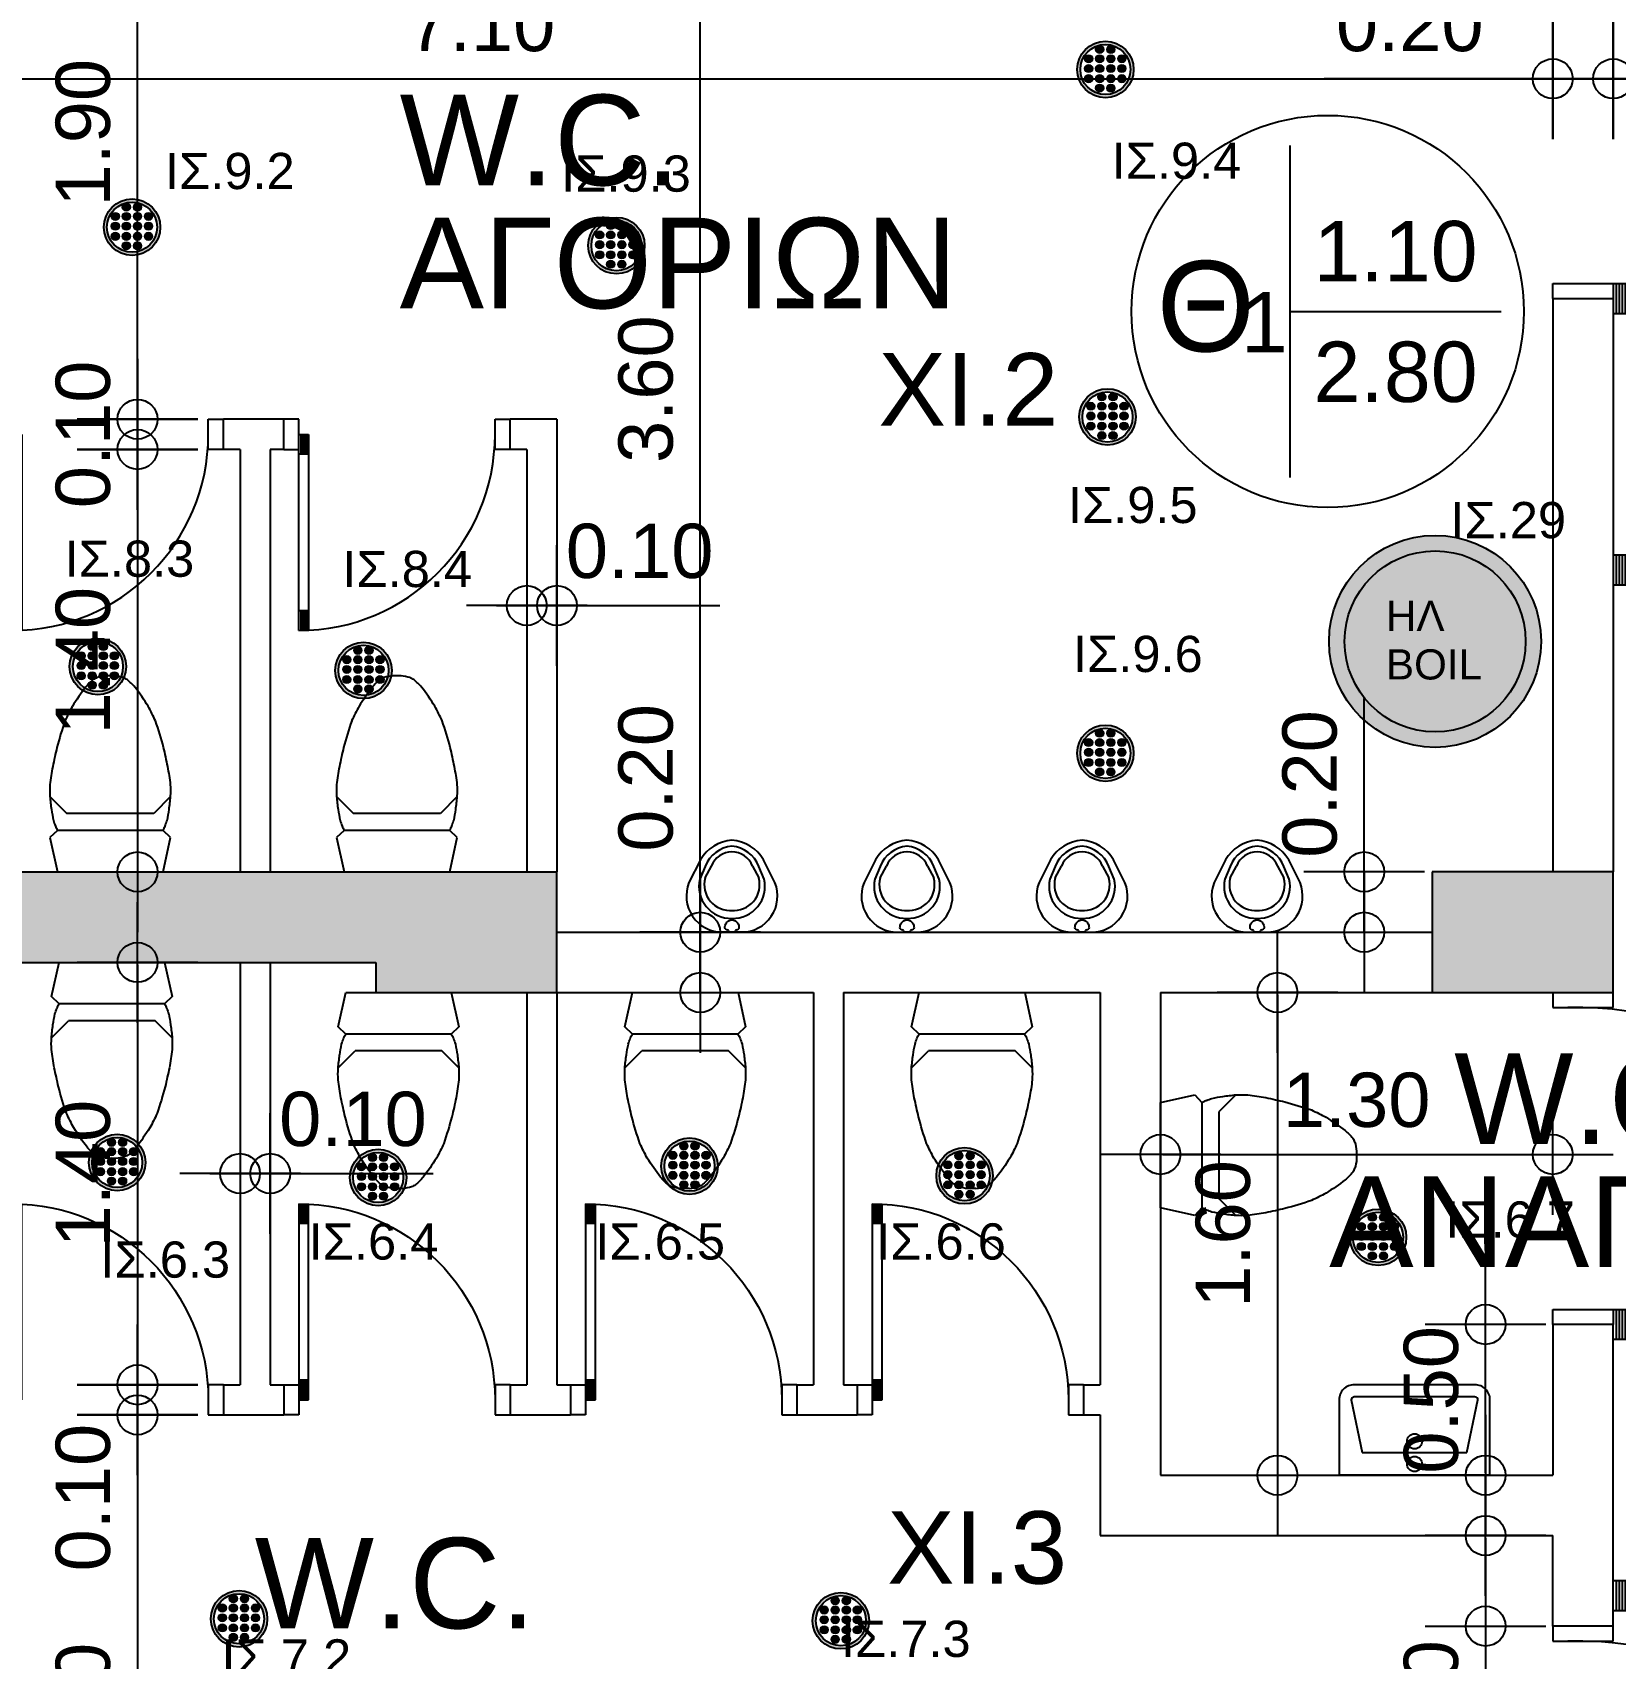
# Model space of a CAD drawing. Header units: metres. Extents: x 0 to 132, y -109 to 310.
# Drawn here: x 24.38 to 29.63, y 30.48 to 35.87 of the extents above; entities that cross this region are included whole.
import ezdxf
from ezdxf.enums import TextEntityAlignment as Align

# ---------------------------------------------------------------- set-up
doc = ezdxf.new("R2010")
doc.units = ezdxf.units.M
doc.header["$LTSCALE"] = 0.036
doc.layers.get('Defpoints').update_dxf_attribs({"color": 252})
for name, color, linetype in [('arxitektonika', 254, 'Continuous'), ('DIMBLK', 252, 'Continuous'), ('electext', 20, 'Continuous'), ('Epipla', 252, 'Continuous'), ('HLEK_FL001_SYMBOLS', 230, 'Continuous'), ('Parathira', 252, 'Continuous')]:
    doc.layers.add(name, color=color, linetype=linetype)
doc.styles.add('COMU-N', font='arial.ttf')
doc.styles.get("Standard").update_dxf_attribs({"font": 'arial.ttf'})
doc.dimstyles.new('CADWDOT', dxfattribs={"dimscale": 0.1, "dimtxt": 1.8, "dimasz": 0.08, "dimexe": 2, "dimexo": 0, "dimgap": 0.09, "dimtad": 0, "dimrnd": 0.001, "dimzin": 0, "dimdsep": 46, "dimtxsty": 'Standard', "dimblk1": 'ARTDIM', "dimblk2": 'ARTDIM', "dimsah": 1, "dimcen": 0.09, "dimdle": 0.05, "dimse1": 1, "dimse2": 1, "dimadec": 0, "dimazin": 0, "dimtfac": 1, "dimtmove": 0, "dimatfit": 3, "dimldrblk": 'ARTDIM', "dimfxl": 2, "dimtvp": 0.9999, "dimtolj": 1, "dimtzin": 0, "dimarcsym": 0})

# ---------------------------------------------------------------- blocks, each defined once
blk = doc.blocks.new('A$C30F022F0')
at = {"layer": 'Parathira'}
for p, q in [((-0.2, -0.2), (-0.2, -0.25)), ((0, -0.25), (0, -0.2)), ((-0.2, -0.25), (0, -0.25)), ((-0.1, -0.25), (-0.15, -0.25)), ((-0.2, -1.25), (0, -1.25)), ((-0.2, -1.3), (-0.2, -1.25)), ((0, -1.25), (0.05, -1.25)), ((0, -1.25), (0, -1.3)), ((0.01, -1.25), (0.01, -1.35)), ((0.02, -1.25), (0.02, -1.35)), ((0.03, -1.25), (0.03, -1.35)), ((0.04, -1.25), (0.04, -1.35)), ((0.05, -1.25), (0.05, -2.2498)), ((0.05, -1.35), (0, -1.35)), ((0.05, -2.15), (0, -2.15)), ((0.01, -2.15), (0.01, -2.2498)), ((0.02, -2.15), (0.02, -2.2498)), ((0.03, -2.15), (0.03, -2.2498)), ((0.04, -2.15), (0.04, -2.2498)), ((0.05, -2.2498), (0, -2.2498))]:
    blk.add_line(p, q, dxfattribs=at)
blk.add_arc((-0.1058, -1.256), 1.006, 278.9092, 89.67, dxfattribs=at)
blk = doc.blocks.new('A$C66F1028E')
at = {"layer": 'Parathira'}
for p, q in [((0.05, 0), (0, 0)), ((0.05, -0.1), (0.05, 0)), ((0.7, 0), (0.75, 0)), ((0.7, -0.1), (0.7, 0)), ((0.05, -0.7), (0.05, -0.05)), ((0.05, -0.05), (0.0825, -0.05)), ((0.0565, -0.05), (0.0565, -0.115)), ((0.063, -0.05), (0.063, -0.115)), ((0.0695, -0.05), (0.0695, -0.115)), ((0.076, -0.05), (0.076, -0.115)), ((0.0825, -0.05), (0.0825, -0.6992)), ((0, -0.1), (0.05, -0.1)), ((0.75, -0.1), (0.7, -0.1)), ((0.0825, -0.115), (0.05, -0.115)), ((0.0825, -0.635), (0.05, -0.635)), ((0.0565, -0.635), (0.0565, -0.7)), ((0.063, -0.635), (0.063, -0.6999)), ((0.0695, -0.635), (0.0695, -0.6997)), ((0.076, -0.635), (0.076, -0.6995))]:
    blk.add_line(p, q, dxfattribs=at)
blk.add_arc((0.05, -0.05), 0.65, 270, 0, dxfattribs=at)
blk = doc.blocks.new('A$C63F54236')
at = {"layer": 'Epipla'}
for p, q in [((0, 0.65), (-0.0135, 0.65)), ((0.0135, 0.65), (0, 0.65)), ((-0.2, 0.2499), (-0.144, 0.1936)), ((0.2, 0.2499), (0.144, 0.1936)), ((0.144, 0.1936), (-0.144, 0.1936)), ((-0.1749, 0.1375), (-0.2001, 0.1135)), ((-0.2001, 0.1135), (-0.175, 0)), ((0.1749, 0.1375), (-0.1749, 0.1375)), ((0.2001, 0.1135), (0.1749, 0.1375)), ((0.175, 0), (0.2001, 0.1135)), ((-0.175, 0), (0.175, 0))]:
    blk.add_line(p, q, dxfattribs=at)
for centre, radius, start, end in [((0.0017, 0.5015), 0.1493, 95.8581, 107.5743), ((-0.0122, 0.4507), 0.201, 73.9357, 82.632), ((0.5838, 0.1051), 0.8367, 142.7081, 147.9774), ((0.0553, 0.4986), 0.178, 128.7755, 140.4002), ((0.0095, 0.5223), 0.1325, 113.5158, 119.7223), ((-0.0082, 0.5249), 0.1296, 60.2089, 66.553), ((-0.1951, 0.3568), 0.3767, 42.6693, 48.155), ((-0.6395, 0.0666), 0.9044, 32.2198, 37.0946), ((0.7563, 0.0754), 1.001, 151.7723, 154.8817), ((-0.4244, 0.2421), 0.6297, 24.2013, 29.1447), ((0.8911, 0.1347), 1.1034, 160.6547, 165.4233), ((-1.2303, 0.0313), 1.4578, 15.1565, 18.7655), ((3.6947, -0.473), 3.9714, 167.1169, 168.0548), ((-2.6921, -0.2523), 2.9449, 11.7817, 13.0466), ((1.3013, 0.0857), 1.5151, 169.9942, 172.2813), ((-0.6437, 0.1882), 0.8498, 6.8232, 10.9013), ((0.2581, 0.2701), 0.4586, 177.608, 182.392), ((-0.2946, 0.2701), 0.495, 357.784, 2.216), ((0.9792, 0.3647), 1.1848, 185.5115, 187.6706), ((-1.2553, 0.3966), 1.4627, 352.5346, 354.2834), ((0.8678, 0.3808), 1.0769, 189.3117, 191.2555), ((0.059, 0.2466), 0.2588, 197.0622, 201.4426), ((-0.8352, 0.5177), 1.0808, 340.2234, 341.2719), ((-0.2569, 0.27), 0.4563, 347.4222, 352.0106), ((-0.027, 0.2178), 0.1683, 203.0373, 208.51), ((-0.1052, 0.2817), 0.315, 332.7649, 335.6878)]:
    blk.add_arc(centre, radius, start, end, dxfattribs=at)
blk = doc.blocks.new('A$C02824922')
at = {"layer": 'Epipla'}
for p, q in [((-0.1048, 0.2403), (-0.1424, 0.1644)), ((-0.0887, 0.2182), (-0.1066, 0.1763)), ((-0.0887, 0.1799), (-0.0683, 0.2194)), ((0.0683, 0.2194), (0.0887, 0.1799)), ((0.1066, 0.1763), (0.0887, 0.2182)), ((0.1424, 0.1644), (0.1048, 0.2403)), ((-0.0312, 0), (-0.0075, 0)), ((-0.0233, 0.0148), (-0.0231, 0.0183)), ((-0.0226, 0.012), (-0.0233, 0.0148)), ((-0.0231, 0.0183), (-0.0224, 0.0218)), ((-0.0203, 0.0096), (-0.0226, 0.012)), ((-0.0224, 0.0218), (-0.0214, 0.0253)), ((-0.0214, 0.0253), (-0.0201, 0.0281)), ((-0.0168, 0.008), (-0.0203, 0.0096)), ((-0.0201, 0.0281), (-0.0185, 0.0307)), ((-0.0185, 0.0307), (-0.0165, 0.0333)), ((-0.0138, 0.007), (-0.0168, 0.008)), ((-0.0165, 0.0333), (-0.0141, 0.0355)), ((-0.0141, 0.0355), (-0.0113, 0.0375)), ((-0.0115, 0.0053), (-0.0138, 0.007)), ((-0.0104, 0.0031), (-0.0115, 0.0053)), ((-0.0113, 0.0375), (-0.0082, 0.0393)), ((-0.0104, 0.002), (-0.0104, 0.0031)), ((-0.01, 0.001), (-0.0104, 0.002)), ((-0.009, 0.0003), (-0.01, 0.001)), ((-0.0075, 0), (-0.009, 0.0003)), ((-0.0082, 0.0393), (-0.0056, 0.0402)), ((0.0075, 0), (-0.0075, 0)), ((-0.0056, 0.0402), (-0.0029, 0.0408)), ((-0.0029, 0.0408), (0, 0.041)), ((0, 0.041), (0.0029, 0.0408)), ((0.0029, 0.0408), (0.0056, 0.0402)), ((0.0056, 0.0402), (0.0082, 0.0393)), ((0.009, 0.0003), (0.0075, 0)), ((0.0075, 0), (0.0312, 0)), ((0.0082, 0.0393), (0.0113, 0.0375)), ((0.01, 0.001), (0.009, 0.0003)), ((0.0104, 0.002), (0.01, 0.001)), ((0.0115, 0.0053), (0.0104, 0.0031)), ((0.0104, 0.0031), (0.0104, 0.002)), ((0.0113, 0.0375), (0.0141, 0.0355)), ((0.0138, 0.007), (0.0115, 0.0053)), ((0.0168, 0.008), (0.0138, 0.007)), ((0.0141, 0.0355), (0.0165, 0.0333)), ((0.0165, 0.0333), (0.0185, 0.0307)), ((0.0203, 0.0096), (0.0168, 0.008)), ((0.0185, 0.0307), (0.0201, 0.0281)), ((0.0201, 0.0281), (0.0214, 0.0253)), ((0.0226, 0.012), (0.0203, 0.0096)), ((0.0214, 0.0253), (0.0224, 0.0218)), ((0.0224, 0.0218), (0.0231, 0.0183)), ((0.0233, 0.0148), (0.0226, 0.012)), ((0.0231, 0.0183), (0.0233, 0.0148))]:
    blk.add_line(p, q, dxfattribs=at)
for centre, radius, start, end in [((0.0082, 0.1738), 0.1311, 93.5932, 149.5396), ((0.0101, 0.1801), 0.1058, 95.4681, 158.9124), ((-0.0082, 0.1738), 0.1311, 30.4604, 86.4068), ((-0.0101, 0.1801), 0.1058, 21.0876, 84.5319), ((0.0028, 0.1897), 0.0771, 92.1086, 157.3855), ((-0.0028, 0.1897), 0.0771, 22.6145, 87.8914), ((-0.0312, 0.1198), 0.1198, 158.1577, 270), ((-0.0029, 0.1523), 0.1064, 166.9551, 271.5617), ((-0.0065, 0.1572), 0.0852, 164.5096, 275.8712), ((0.0065, 0.1572), 0.0852, 264.1288, 15.4904), ((0.0029, 0.1523), 0.1064, 268.4383, 13.0449), ((0.0312, 0.1198), 0.1198, 270, 21.8423)]:
    blk.add_arc(centre, radius, start, end, dxfattribs=at)
blk = doc.blocks.new('ARTDIM')
at = {"layer": 'DIMBLK'}
for p, q in [((0, -24.9975), (0, 24.9975)), ((-24.9975, 0), (24.9975, 0))]:
    blk.add_line(p, q, dxfattribs=at)
blk.add_circle((0, 0), 8.25, dxfattribs=at)
blk = doc.blocks.new('*D248')
at = {"layer": 'arxitektonika', "color": 0, "lineweight": -2}
blk.add_line((22.3262, 35.712), (29.4102, 35.712), dxfattribs=at)
at = {"layer": 'Defpoints', "color": 0, "transparency": 16777216}
for p in [(29.4182, 35.712), (22.3182, 34.883), (29.4182, 34.883)]:
    blk.add_point(p, dxfattribs=at)
at = {"layer": 'arxitektonika', "color": 0, "lineweight": -2, "xscale": 0.008, "yscale": 0.008, "zscale": 0.008, "rotation": 180}
blk.add_blockref('ARTDIM', (22.3182, 35.712), dxfattribs=at)
at = {"layer": 'arxitektonika', "color": 0, "lineweight": -2, "xscale": 0.008, "yscale": 0.008, "zscale": 0.008}
blk.add_blockref('ARTDIM', (29.4182, 35.712), dxfattribs=at)
at = {"layer": 'arxitektonika', "color": 0, "insert": (25.8682, 35.892), "char_height": 0.18, "attachment_point": 5}
blk.add_mtext('\\A1;7.10', dxfattribs=at)
blk = doc.blocks.new('*D249')
at = {"layer": 'arxitektonika', "color": 0, "lineweight": -2}
for p, q in [((29.4182, 35.712), (28.6609, 35.712)), ((29.6102, 35.712), (29.4262, 35.712))]:
    blk.add_line(p, q, dxfattribs=at)
at = {"layer": 'Defpoints', "color": 0, "transparency": 16777216}
for p in [(29.6182, 35.712), (29.4182, 33.083), (29.6182, 33.083)]:
    blk.add_point(p, dxfattribs=at)
at = {"layer": 'arxitektonika', "color": 0, "lineweight": -2, "xscale": 0.008, "yscale": 0.008, "zscale": 0.008, "rotation": 180}
blk.add_blockref('ARTDIM', (29.4182, 35.712), dxfattribs=at)
at = {"layer": 'arxitektonika', "color": 0, "lineweight": -2, "xscale": 0.008, "yscale": 0.008, "zscale": 0.008}
blk.add_blockref('ARTDIM', (29.6182, 35.712), dxfattribs=at)
at = {"layer": 'arxitektonika', "color": 0, "insert": (28.9442, 35.892), "char_height": 0.18, "attachment_point": 5}
blk.add_mtext('\\A1;0.20', dxfattribs=at)
blk = doc.blocks.new('*D250')
at = {"layer": 'arxitektonika', "color": 0, "lineweight": -2}
blk.add_line((24.7283, 34.591), (24.7283, 36.475), dxfattribs=at)
at = {"layer": 'Defpoints', "color": 0, "transparency": 16777216}
for p in [(24.7283, 36.483), (27.5203, 36.483), (24.7283, 34.583)]:
    blk.add_point(p, dxfattribs=at)
at = {"layer": 'arxitektonika', "color": 0, "lineweight": -2, "xscale": 0.008, "yscale": 0.008, "zscale": 0.008}
for p, rotation in [((24.7283, 36.483), 90), ((24.7283, 34.583), 270)]:
    blk.add_blockref('ARTDIM', p, dxfattribs=dict(at, rotation=rotation))
at = {"layer": 'arxitektonika', "color": 0, "insert": (24.5483, 35.533), "char_height": 0.18, "attachment_point": 5, "rotation": 90}
blk.add_mtext('\\A1;1.90', dxfattribs=at)
blk = doc.blocks.new('*D251')
at = {"layer": 'arxitektonika', "color": 0, "lineweight": -2}
blk.add_line((24.7283, 34.491), (24.7283, 34.575), dxfattribs=at)
at = {"layer": 'Defpoints', "color": 0, "transparency": 16777216}
for p in [(24.7283, 34.583), (25.8443, 34.583), (25.8443, 34.483)]:
    blk.add_point(p, dxfattribs=at)
at = {"layer": 'arxitektonika', "color": 0, "lineweight": -2, "xscale": 0.008, "yscale": 0.008, "zscale": 0.008}
for p, rotation in [((24.7283, 34.583), 90), ((24.7283, 34.483), 270)]:
    blk.add_blockref('ARTDIM', p, dxfattribs=dict(at, rotation=rotation))
at = {"layer": 'arxitektonika', "color": 0, "insert": (24.5483, 34.533), "char_height": 0.18, "attachment_point": 5, "rotation": 90}
blk.add_mtext('\\A1;0.10', dxfattribs=at)
blk = doc.blocks.new('*D252')
at = {"layer": 'arxitektonika', "color": 0, "lineweight": -2}
blk.add_line((24.7283, 34.475), (24.7283, 33.091), dxfattribs=at)
at = {"layer": 'Defpoints', "color": 0, "transparency": 16777216}
for p in [(25.5203, 34.483), (24.7283, 33.083), (25.5203, 33.083)]:
    blk.add_point(p, dxfattribs=at)
at = {"layer": 'arxitektonika', "color": 0, "lineweight": -2, "xscale": 0.008, "yscale": 0.008, "zscale": 0.008}
for p, rotation in [((24.7283, 34.483), 90), ((24.7283, 33.083), 270)]:
    blk.add_blockref('ARTDIM', p, dxfattribs=dict(at, rotation=rotation))
at = {"layer": 'arxitektonika', "color": 0, "insert": (24.5483, 33.783), "char_height": 0.18, "attachment_point": 5, "rotation": 90}
blk.add_mtext('\\A1;1.40', dxfattribs=at)
blk = doc.blocks.new('*D254')
at = {"layer": 'arxitektonika', "color": 0, "lineweight": -2}
blk.add_line((26.5931, 32.891), (26.5931, 36.475), dxfattribs=at)
at = {"layer": 'Defpoints', "color": 0, "transparency": 16777216}
for p in [(26.5931, 36.483), (26.9559, 36.483), (26.9559, 32.883)]:
    blk.add_point(p, dxfattribs=at)
at = {"layer": 'arxitektonika', "color": 0, "lineweight": -2, "xscale": 0.008, "yscale": 0.008, "zscale": 0.008}
for p, rotation in [((26.5931, 36.483), 90), ((26.5931, 32.883), 270)]:
    blk.add_blockref('ARTDIM', p, dxfattribs=dict(at, rotation=rotation))
at = {"layer": 'arxitektonika', "color": 0, "insert": (26.4132, 34.683), "char_height": 0.18, "attachment_point": 5, "rotation": 90}
blk.add_mtext('\\A1;3.60', dxfattribs=at)
blk = doc.blocks.new('*D255')
at = {"layer": 'arxitektonika', "color": 0, "lineweight": -2}
for p, q in [((26.5931, 32.883), (26.5931, 33.6779)), ((26.5931, 32.691), (26.5931, 32.875))]:
    blk.add_line(p, q, dxfattribs=at)
at = {"layer": 'Defpoints', "color": 0, "transparency": 16777216}
for p in [(27.5843, 32.883), (26.5931, 32.683), (27.5843, 32.683)]:
    blk.add_point(p, dxfattribs=at)
at = {"layer": 'arxitektonika', "color": 0, "lineweight": -2, "xscale": 0.008, "yscale": 0.008, "zscale": 0.008}
for p, rotation in [((26.5931, 32.883), 90), ((26.5931, 32.683), 270)]:
    blk.add_blockref('ARTDIM', p, dxfattribs=dict(at, rotation=rotation))
at = {"layer": 'arxitektonika', "color": 0, "insert": (26.4132, 33.3946), "char_height": 0.18, "attachment_point": 5, "rotation": 90}
blk.add_mtext('\\A1;0.20', dxfattribs=at)
blk = doc.blocks.new('*D256')
at = {"layer": 'arxitektonika', "color": 0, "lineweight": -2}
for p, q in [((28.7933, 33.083), (28.7933, 33.6576)), ((28.7933, 32.891), (28.7933, 33.075))]:
    blk.add_line(p, q, dxfattribs=at)
at = {"layer": 'Defpoints', "color": 0, "transparency": 16777216}
for p in [(26.1182, 33.083), (28.7933, 33.083), (26.1182, 32.883)]:
    blk.add_point(p, dxfattribs=at)
at = {"layer": 'arxitektonika', "color": 0, "lineweight": -2, "xscale": 0.008, "yscale": 0.008, "zscale": 0.008}
for p, rotation in [((28.7933, 33.083), 90), ((28.7933, 32.883), 270)]:
    blk.add_blockref('ARTDIM', p, dxfattribs=dict(at, rotation=rotation))
at = {"layer": 'arxitektonika', "color": 0, "insert": (28.6133, 33.3743), "char_height": 0.18, "attachment_point": 5, "rotation": 90}
blk.add_mtext('\\A1;0.20', dxfattribs=at)
blk = doc.blocks.new('*D258')
at = {"layer": 'arxitektonika', "color": 0, "lineweight": -2}
for p, q in [((26.0262, 33.9657), (26.1102, 33.9657)), ((26.1182, 33.9657), (26.6585, 33.9657))]:
    blk.add_line(p, q, dxfattribs=at)
at = {"layer": 'Defpoints', "color": 0, "transparency": 16777216}
for p in [(26.0182, 34.483), (26.1182, 34.483), (26.1182, 33.9657)]:
    blk.add_point(p, dxfattribs=at)
at = {"layer": 'arxitektonika', "color": 0, "lineweight": -2, "xscale": 0.008, "yscale": 0.008, "zscale": 0.008, "rotation": 180}
blk.add_blockref('ARTDIM', (26.0182, 33.9657), dxfattribs=at)
at = {"layer": 'arxitektonika', "color": 0, "lineweight": -2, "xscale": 0.008, "yscale": 0.008, "zscale": 0.008}
blk.add_blockref('ARTDIM', (26.1182, 33.9657), dxfattribs=at)
at = {"layer": 'arxitektonika', "color": 0, "insert": (26.3923, 34.1457), "char_height": 0.18, "attachment_point": 5}
blk.add_mtext('\\A1;0.10', dxfattribs=at)
blk = doc.blocks.new('*D262')
at = {"layer": 'arxitektonika', "color": 0, "lineweight": -2}
blk.add_line((29.6262, 35.712), (32.9102, 35.712), dxfattribs=at)
at = {"layer": 'Defpoints', "color": 0, "transparency": 16777216}
for p in [(32.9182, 35.712), (29.6182, 33.083), (32.9182, 33.083)]:
    blk.add_point(p, dxfattribs=at)
at = {"layer": 'arxitektonika', "color": 0, "lineweight": -2, "xscale": 0.008, "yscale": 0.008, "zscale": 0.008, "rotation": 180}
blk.add_blockref('ARTDIM', (29.6182, 35.712), dxfattribs=at)
at = {"layer": 'arxitektonika', "color": 0, "lineweight": -2, "xscale": 0.008, "yscale": 0.008, "zscale": 0.008}
blk.add_blockref('ARTDIM', (32.9182, 35.712), dxfattribs=at)
at = {"layer": 'arxitektonika', "color": 0, "insert": (31.2682, 35.892), "char_height": 0.18, "attachment_point": 5}
blk.add_mtext('\\A1;3.30', dxfattribs=at)
blk = doc.blocks.new('A$C54A47229')
at = {"layer": 'Epipla'}
blk.add_line((-0.25, 0), (0.25, 0), dxfattribs=at)
for points in [[(-0.25, 0), (-0.25, -0.25, 0.414214), (-0.2, -0.3), (0.2, -0.3, 0.414214), (0.25, -0.25), (0.25, 0)], [(-0.1738, -0.0755), (-0.21, -0.25, 0.414214), (-0.2, -0.26), (0.2, -0.26, 0.414214), (0.21, -0.25), (0.1738, -0.0755)]]:
    blk.add_lwpolyline(points, format="xyb", dxfattribs=at)
blk.add_lwpolyline([(0.1738, -0.0755), (-0.1738, -0.0755)], dxfattribs=at)
for centre in [(0, -0.0375), (0, -0.1124)]:
    blk.add_circle(centre, 0.025, dxfattribs=at)
blk = doc.blocks.new('*D265')
at = {"layer": 'arxitektonika', "color": 0, "lineweight": -2}
blk.add_line((24.7283, 32.775), (24.7283, 31.391), dxfattribs=at)
at = {"layer": 'Defpoints', "color": 0, "transparency": 16777216}
for p in [(25.1682, 32.783), (24.7283, 31.383), (25.1682, 31.383)]:
    blk.add_point(p, dxfattribs=at)
at = {"layer": 'arxitektonika', "color": 0, "lineweight": -2, "xscale": 0.008, "yscale": 0.008, "zscale": 0.008}
for p, rotation in [((24.7283, 32.783), 90), ((24.7283, 31.383), 270)]:
    blk.add_blockref('ARTDIM', p, dxfattribs=dict(at, rotation=rotation))
at = {"layer": 'arxitektonika', "color": 0, "insert": (24.5483, 32.083), "char_height": 0.18, "attachment_point": 5, "rotation": 90}
blk.add_mtext('\\A1;1.40', dxfattribs=at)
blk = doc.blocks.new('*D266')
at = {"layer": 'arxitektonika', "color": 0, "lineweight": -2}
for p, q in [((24.7283, 31.375), (24.7283, 31.291)), ((24.7283, 31.283), (24.7283, 30.7427))]:
    blk.add_line(p, q, dxfattribs=at)
at = {"layer": 'Defpoints', "color": 0, "transparency": 16777216}
for p in [(26.0182, 31.383), (24.7283, 31.283), (26.0182, 31.283)]:
    blk.add_point(p, dxfattribs=at)
at = {"layer": 'arxitektonika', "color": 0, "lineweight": -2, "xscale": 0.008, "yscale": 0.008, "zscale": 0.008}
for p, rotation in [((24.7283, 31.383), 90), ((24.7283, 31.283), 270)]:
    blk.add_blockref('ARTDIM', p, dxfattribs=dict(at, rotation=rotation))
at = {"layer": 'arxitektonika', "color": 0, "insert": (24.5483, 31.0089), "char_height": 0.18, "attachment_point": 5, "rotation": 90}
blk.add_mtext('\\A1;0.10', dxfattribs=at)
blk = doc.blocks.new('*D267')
at = {"layer": 'arxitektonika', "color": 0, "lineweight": -2}
blk.add_line((24.7283, 31.275), (24.7283, 29.291), dxfattribs=at)
at = {"layer": 'Defpoints', "color": 0, "transparency": 16777216}
for p in [(25.013, 31.283), (24.7283, 29.283), (25.013, 29.283)]:
    blk.add_point(p, dxfattribs=at)
at = {"layer": 'arxitektonika', "color": 0, "lineweight": -2, "xscale": 0.008, "yscale": 0.008, "zscale": 0.008}
for p, rotation in [((24.7283, 31.283), 90), ((24.7283, 29.283), 270)]:
    blk.add_blockref('ARTDIM', p, dxfattribs=dict(at, rotation=rotation))
at = {"layer": 'arxitektonika', "color": 0, "insert": (24.5483, 30.283), "char_height": 0.18, "attachment_point": 5, "rotation": 90}
blk.add_mtext('\\A1;2.00', dxfattribs=at)
blk = doc.blocks.new('*D269')
at = {"layer": 'arxitektonika', "color": 0, "lineweight": -2}
blk.add_line((28.5059, 32.675), (28.5059, 31.091), dxfattribs=at)
at = {"layer": 'Defpoints', "color": 0, "transparency": 16777216}
for p in [(28.8961, 32.683), (28.5059, 31.083), (28.8961, 31.083)]:
    blk.add_point(p, dxfattribs=at)
at = {"layer": 'arxitektonika', "color": 0, "lineweight": -2, "xscale": 0.008, "yscale": 0.008, "zscale": 0.008}
for p, rotation in [((28.5059, 32.683), 90), ((28.5059, 31.083), 270)]:
    blk.add_blockref('ARTDIM', p, dxfattribs=dict(at, rotation=rotation))
at = {"layer": 'arxitektonika', "color": 0, "insert": (28.3259, 31.883), "char_height": 0.18, "attachment_point": 5, "rotation": 90}
blk.add_mtext('\\A1;1.60', dxfattribs=at)
blk = doc.blocks.new('*D270')
at = {"layer": 'arxitektonika', "color": 0, "lineweight": -2}
blk.add_line((28.1262, 32.1463), (29.4102, 32.1463), dxfattribs=at)
at = {"layer": 'Defpoints', "color": 0, "transparency": 16777216}
for p in [(29.4182, 32.1463), (28.1182, 31.083), (29.4182, 31.083)]:
    blk.add_point(p, dxfattribs=at)
at = {"layer": 'arxitektonika', "color": 0, "lineweight": -2, "xscale": 0.008, "yscale": 0.008, "zscale": 0.008, "rotation": 180}
blk.add_blockref('ARTDIM', (28.1182, 32.1463), dxfattribs=at)
at = {"layer": 'arxitektonika', "color": 0, "lineweight": -2, "xscale": 0.008, "yscale": 0.008, "zscale": 0.008}
blk.add_blockref('ARTDIM', (29.4182, 32.1463), dxfattribs=at)
at = {"layer": 'arxitektonika', "color": 0, "insert": (28.7682, 32.3263), "char_height": 0.18, "attachment_point": 5}
blk.add_mtext('\\A1;1.30', dxfattribs=at)
blk = doc.blocks.new('*D271')
at = {"layer": 'arxitektonika', "color": 0, "lineweight": -2}
blk.add_line((29.1955, 31.091), (29.1955, 31.575), dxfattribs=at)
at = {"layer": 'Defpoints', "color": 0, "transparency": 16777216}
for p in [(29.1955, 31.583), (29.9507, 31.583), (29.9507, 31.083)]:
    blk.add_point(p, dxfattribs=at)
at = {"layer": 'arxitektonika', "color": 0, "lineweight": -2, "xscale": 0.008, "yscale": 0.008, "zscale": 0.008}
for p, rotation in [((29.1955, 31.583), 90), ((29.1955, 31.083), 270)]:
    blk.add_blockref('ARTDIM', p, dxfattribs=dict(at, rotation=rotation))
at = {"layer": 'arxitektonika', "color": 0, "insert": (29.0155, 31.333), "char_height": 0.18, "attachment_point": 5, "rotation": 90}
blk.add_mtext('\\A1;0.50', dxfattribs=at)
blk = doc.blocks.new('*D272')
at = {"layer": 'arxitektonika', "color": 0, "lineweight": -2}
for p, q in [((29.1955, 30.875), (29.1955, 30.591)), ((29.1955, 30.583), (29.1955, 30.0084))]:
    blk.add_line(p, q, dxfattribs=at)
at = {"layer": 'Defpoints', "color": 0, "transparency": 16777216}
for p in [(29.4182, 30.883), (29.1955, 30.583), (29.4182, 30.583)]:
    blk.add_point(p, dxfattribs=at)
at = {"layer": 'arxitektonika', "color": 0, "lineweight": -2, "xscale": 0.008, "yscale": 0.008, "zscale": 0.008}
for p, rotation in [((29.1955, 30.883), 90), ((29.1955, 30.583), 270)]:
    blk.add_blockref('ARTDIM', p, dxfattribs=dict(at, rotation=rotation))
at = {"layer": 'arxitektonika', "color": 0, "insert": (29.0155, 30.2917), "char_height": 0.18, "attachment_point": 5, "rotation": 90}
blk.add_mtext('\\A1;0.30', dxfattribs=at)
blk = doc.blocks.new('*D274')
at = {"layer": 'arxitektonika', "color": 0, "lineweight": -2}
for p, q in [((25.0762, 32.083), (25.1602, 32.083)), ((25.1682, 32.083), (25.7085, 32.083))]:
    blk.add_line(p, q, dxfattribs=at)
at = {"layer": 'Defpoints', "color": 0, "transparency": 16777216}
for p in [(25.0682, 32.083), (25.1682, 32.083), (25.1682, 32.083)]:
    blk.add_point(p, dxfattribs=at)
at = {"layer": 'arxitektonika', "color": 0, "lineweight": -2, "xscale": 0.008, "yscale": 0.008, "zscale": 0.008, "rotation": 180}
blk.add_blockref('ARTDIM', (25.0682, 32.083), dxfattribs=at)
at = {"layer": 'arxitektonika', "color": 0, "lineweight": -2, "xscale": 0.008, "yscale": 0.008, "zscale": 0.008}
blk.add_blockref('ARTDIM', (25.1682, 32.083), dxfattribs=at)
at = {"layer": 'arxitektonika', "color": 0, "insert": (25.4423, 32.263), "char_height": 0.18, "attachment_point": 5}
blk.add_mtext('\\A1;0.10', dxfattribs=at)
blk = doc.blocks.new('led downlight 26W xoneyto 18cm')
at = {"layer": 'HLEK_FL001_SYMBOLS'}
h = blk.add_hatch(color=256, dxfattribs=at)
h.paths.add_polyline_path([(45.0105, 62.6523, 1), (45.1976, 62.6523, 1)])
h.paths.add_polyline_path([(45.1872, 62.6523, 1), (45.0209, 62.6523, 1)], flags=16)
at = {"layer": 'HLEK_FL001_SYMBOLS', "linetype": 'Continuous', "lineweight": 0}
h = blk.add_hatch(color=11, dxfattribs=at)
h.dxf.hatch_style = 1
h.paths.add_polyline_path([(45.0985, 62.7188, 1), (45.0716, 62.7188, 1)])
h = blk.add_hatch(color=11, dxfattribs=at)
h.dxf.hatch_style = 1
h.paths.add_polyline_path([(45.1355, 62.7188, 1), (45.1087, 62.7188, 1)])
h = blk.add_hatch(color=11, dxfattribs=at)
h.dxf.hatch_style = 1
h.paths.add_polyline_path([(45.062, 62.688, 1), (45.0351, 62.688, 1)])
h = blk.add_hatch(color=11, dxfattribs=at)
h.dxf.hatch_style = 1
h.paths.add_polyline_path([(45.0985, 62.688, 1), (45.0716, 62.688, 1)])
h = blk.add_hatch(color=11, dxfattribs=at)
h.dxf.hatch_style = 1
h.paths.add_polyline_path([(45.1355, 62.688, 1), (45.1087, 62.688, 1)])
h = blk.add_hatch(color=11, dxfattribs=at)
h.dxf.hatch_style = 1
h.paths.add_polyline_path([(45.172, 62.688, 1), (45.1452, 62.688, 1)])
h = blk.add_hatch(color=11, dxfattribs=at)
h.dxf.hatch_style = 1
h.paths.add_polyline_path([(45.062, 62.6556, 1), (45.0351, 62.6556, 1)])
h = blk.add_hatch(color=11, dxfattribs=at)
h.dxf.hatch_style = 1
h.paths.add_polyline_path([(45.062, 62.6219, 1), (45.0351, 62.6219, 1)])
h = blk.add_hatch(color=11, dxfattribs=at)
h.dxf.hatch_style = 1
h.paths.add_polyline_path([(45.0985, 62.6556, 1), (45.0716, 62.6556, 1)])
h = blk.add_hatch(color=11, dxfattribs=at)
h.dxf.hatch_style = 1
h.paths.add_polyline_path([(45.0985, 62.6219, 1), (45.0716, 62.6219, 1)])
h = blk.add_hatch(color=11, dxfattribs=at)
h.dxf.hatch_style = 1
h.paths.add_polyline_path([(45.1355, 62.6556, 1), (45.1087, 62.6556, 1)])
h = blk.add_hatch(color=11, dxfattribs=at)
h.dxf.hatch_style = 1
h.paths.add_polyline_path([(45.1355, 62.6219, 1), (45.1087, 62.6219, 1)])
h = blk.add_hatch(color=11, dxfattribs=at)
h.dxf.hatch_style = 1
h.paths.add_polyline_path([(45.172, 62.6556, 1), (45.1452, 62.6556, 1)])
h = blk.add_hatch(color=11, dxfattribs=at)
h.dxf.hatch_style = 1
h.paths.add_polyline_path([(45.172, 62.6219, 1), (45.1452, 62.6219, 1)])
h = blk.add_hatch(color=11, dxfattribs=at)
h.dxf.hatch_style = 1
h.paths.add_polyline_path([(45.0985, 62.5906, 1), (45.0716, 62.5906, 1)])
h = blk.add_hatch(color=11, dxfattribs=at)
h.dxf.hatch_style = 1
h.paths.add_polyline_path([(45.1355, 62.5906, 1), (45.1087, 62.5906, 1)])
at = {"layer": 'HLEK_FL001_SYMBOLS'}
for radius in [0.0936, 0.0831]:
    blk.add_circle((45.1041, 62.6523), radius, dxfattribs=at)
at = {"layer": 'HLEK_FL001_SYMBOLS', "linetype": 'Continuous', "lineweight": 0}
for centre in [(45.0851, 62.7188), (45.1221, 62.7188), (45.0486, 62.688), (45.0851, 62.688), (45.1221, 62.688), (45.1586, 62.688), (45.0486, 62.6556), (45.0486, 62.6219), (45.0851, 62.6556), (45.0851, 62.6219), (45.1221, 62.6556), (45.1221, 62.6219), (45.1586, 62.6556), (45.1586, 62.6219), (45.0851, 62.5906), (45.1221, 62.5906)]:
    blk.add_circle(centre, 0.0134, dxfattribs=at)
blk = doc.blocks.new('electroboiler')
at = {"layer": 'HLEK_FL001_SYMBOLS'}
h = blk.add_hatch(color=256, dxfattribs=at)
h.paths.add_polyline_path([(2321.6631, 1205.6021, 1), (2322.3658, 1205.6021, 1)])
h.paths.add_polyline_path([(2322.3144, 1205.6021, -1), (2321.7144, 1205.6021, -1)], flags=16)
blk.add_hatch(color=11, dxfattribs=at).paths.add_polyline_path([(2322.3144, 1205.6021, 1), (2321.7144, 1205.6021, 1)])
for radius in [0.3513, 0.3]:
    blk.add_circle((2322.0144, 1205.6021), radius, dxfattribs=at)
for s, p in [('ΗΛ', (2321.8516, 1205.6367)), ('ΒΟΙL', (2321.8516, 1205.476))]:
    blk.add_text(s, height=0.1, dxfattribs=at).set_placement(p)

msp = doc.modelspace()

# ---------------------------------------------------------------- hatches: boundary and pattern name
at = {"layer": 'arxitektonika'}
for points in [[(22.0182, 33.083), (22.0182, 32.683), (22.6182, 32.683), (22.6182, 32.783), (25.5182, 32.783), (25.5182, 32.683), (26.1182, 32.683), (26.1182, 33.083)], [(29.6182, 32.683), (29.6182, 33.083), (29.0182, 33.083), (29.0182, 32.683)]]:
    msp.add_hatch(color=256, dxfattribs=at).paths.add_polyline_path(points)

# ---------------------------------------------------------------- linework, layer by layer
for p, q in [((28.5472, 35.4905), (28.5472, 34.3905)), ((29.4182, 34.983), (29.6182, 34.983)), ((29.4182, 34.983), (29.4182, 33.083)), ((29.6182, 34.983), (29.6182, 33.083)), ((28.5472, 34.9405), (29.2472, 34.9405)), ((25.013, 34.483), (25.013, 34.583)), ((25.213, 34.583), (25.013, 34.583)), ((25.213, 34.483), (25.213, 34.583)), ((26.1182, 34.583), (25.963, 34.583)), ((25.963, 34.483), (25.963, 34.583)), ((26.1182, 34.583), (26.1182, 33.083)), ((25.0682, 34.483), (25.013, 34.483)), ((25.0682, 34.483), (25.0682, 33.083)), ((25.1682, 34.483), (25.1682, 33.083)), ((25.213, 34.483), (25.1682, 34.483)), ((26.0182, 34.483), (25.963, 34.483)), ((26.0182, 34.483), (26.0182, 33.083)), ((22.0182, 33.083), (26.1182, 33.083)), ((26.1182, 32.683), (26.1182, 33.083)), ((29.6182, 33.083), (29.0182, 33.083)), ((29.0182, 33.083), (29.0182, 32.683)), ((29.6182, 32.683), (29.6182, 33.083)), ((26.1182, 32.883), (29.0182, 32.883)), ((22.6182, 32.783), (25.5182, 32.783)), ((25.0682, 32.783), (25.0682, 31.383)), ((25.1682, 32.783), (25.1682, 31.383)), ((25.5182, 32.783), (25.5182, 32.683)), ((25.5182, 32.683), (26.1182, 32.683)), ((26.0182, 32.683), (26.0182, 31.383)), ((26.1182, 32.683), (26.9682, 32.683)), ((26.1182, 32.683), (26.1182, 31.383)), ((26.9682, 32.683), (26.9682, 31.383)), ((27.0682, 32.683), (27.0682, 31.383)), ((27.0682, 32.683), (27.9182, 32.683)), ((27.9182, 32.683), (27.9182, 31.383)), ((28.1182, 32.683), (28.1182, 31.083)), ((28.1182, 32.683), (29.0182, 32.683)), ((29.0182, 32.683), (29.6182, 32.683)), ((29.6182, 31.583), (29.4182, 31.583)), ((29.4182, 31.583), (29.4182, 31.083)), ((29.6182, 30.583), (29.6182, 31.583)), ((25.013, 31.383), (25.013, 31.283)), ((25.013, 31.383), (25.0682, 31.383)), ((25.1682, 31.383), (25.213, 31.383)), ((25.213, 31.383), (25.213, 31.283)), ((25.963, 31.383), (25.963, 31.283)), ((25.963, 31.383), (26.0182, 31.383)), ((26.1182, 31.383), (26.163, 31.383)), ((26.163, 31.383), (26.163, 31.283)), ((26.913, 31.383), (26.913, 31.283)), ((26.913, 31.383), (26.9682, 31.383)), ((27.0682, 31.383), (27.113, 31.383)), ((27.113, 31.383), (27.113, 31.283)), ((27.863, 31.383), (27.863, 31.283)), ((27.863, 31.383), (27.9182, 31.383)), ((25.013, 31.283), (25.213, 31.283)), ((25.963, 31.283), (26.163, 31.283)), ((26.913, 31.283), (27.113, 31.283)), ((27.863, 31.283), (27.9182, 31.283)), ((27.9182, 31.283), (27.9182, 30.883)), ((28.1182, 31.083), (29.4182, 31.083)), ((27.9182, 30.883), (29.4182, 30.883)), ((29.4182, 30.583), (29.4182, 30.883)), ((29.6182, 30.583), (29.4182, 30.583))]:
    msp.add_line(p, q, dxfattribs=at)
msp.add_circle((28.6722, 34.9405), 0.65, dxfattribs=at)

# ---------------------------------------------------------------- block references
for name, p in [('A$C30F022F0', (29.6182, 36.283)), ('A$C66F1028E', (24.263, 34.583)), ('A$C66F1028E', (25.213, 34.583)), ('A$C63F54236', (24.638, 33.083)), ('A$C63F54236', (25.588, 33.083)), ('A$C02824922', (26.6982, 32.883)), ('A$C02824922', (27.2782, 32.883)), ('A$C02824922', (27.8582, 32.883)), ('A$C02824922', (28.4382, 32.883)), ('A$C30F022F0', (29.6182, 32.883)), ('A$C30F022F0', (29.6182, 30.783))]:
    msp.add_blockref(name, p, dxfattribs=at)
at = {"layer": 'arxitektonika', "xscale": -1}
for name, p, rotation in [('A$C63F54236', (24.6432, 32.783), 180), ('A$C63F54236', (25.5932, 32.683), 180), ('A$C63F54236', (26.5432, 32.683), 180), ('A$C63F54236', (27.4932, 32.683), 180), ('A$C63F54236', (28.1182, 32.1439), 270), ('A$C66F1028E', (24.263, 31.283), 180), ('A$C66F1028E', (25.213, 31.283), 180), ('A$C66F1028E', (26.163, 31.283), 180), ('A$C66F1028E', (27.113, 31.283), 180)]:
    msp.add_blockref(name, p, dxfattribs=dict(at, rotation=rotation))
at = {"layer": 'arxitektonika', "rotation": 180}
msp.add_blockref('A$C54A47229', (28.9601, 31.083), dxfattribs=at)
at = {"layer": 'HLEK_FL001_SYMBOLS', "linetype": 'Continuous', "lineweight": 0}
for p in [(-17.1684, -26.9099), (-20.3938, -27.4324), (-18.7888, -27.4937), (-17.1614, -28.0615), (-20.507, -28.8889), (-19.6268, -28.9015), (-17.1684, -29.1763), (-20.4431, -30.5325), (-18.5464, -30.5446), (-19.5783, -30.5825), (-17.6349, -30.5763), (-16.265, -30.7806), (-20.0393, -32.0449), (-18.0449, -32.0514)]:
    msp.add_blockref('led downlight 26W xoneyto 18cm', p, dxfattribs=at)
at = {"layer": 'HLEK_FL001_SYMBOLS'}
msp.add_blockref('electroboiler', (-2292.9862, -1171.7553), dxfattribs=at)

# ---------------------------------------------------------------- texts
at = {"layer": 'arxitektonika', "style": 'COMU-N'}
for s, height, p in [('W.C.', 0.3, (25.597, 35.3587)), ('ΑΓΟΡΙΩΝ', 0.3, (25.597, 34.9509)), ('Θ', 0.3, (28.1055, 34.8079)), ('1', 0.2, (28.3851, 34.8046)), ('W.C.', 0.3, (29.0914, 32.1815)), ('ΑΝΑΠ.', 0.3, (28.6773, 31.7738)), ('W.C.', 0.3, (25.1166, 30.5756))]:
    msp.add_text(s, height=height, dxfattribs=at).set_placement(p)
at = {"layer": 'arxitektonika', "linetype": 'ByBlock', "style": 'COMU-N'}
for tag, text, p in [('1.10', '0.90', (28.8972, 35.0405)), ('2.80', '2.20', (28.8972, 34.6405))]:
    msp.add_attdef(tag, text=text, height=0.2, dxfattribs=at).set_placement(p, align=Align.CENTER)
at = {"layer": 'electext'}
for s, p in [('XI.2', (27.1837, 34.5623)), ('XI.3', (27.2122, 30.7237))]:
    msp.add_text(s, height=0.24, dxfattribs=at).set_placement(p)
at = {"layer": 'electext', "char_height": 0.12, "attachment_point": 1}
for s, width, insert in [('ΙΣ.9.2', 0.358006, (24.8194, 35.4661)), ('ΙΣ.9.4', 0.715954, (27.9562, 35.5001)), ('ΙΣ.9.3', 0.461062, (26.1321, 35.4575)), ('ΙΣ.29', 0.21502, (29.079, 34.309)), ('ΙΣ.8.3', 0.417674, (24.4866, 34.1811)), ('ΙΣ.8.4', 0.411029, (25.4072, 34.147)), ('ΙΣ.9.6', 0.332435, (27.8284, 33.8654)), ('ΙΣ.6.7', 0.254962, (29.0619, 31.9907)), ('ΙΣ.6.4', 0.6175, (25.2955, 31.918)), ('ΙΣ.6.5', 0.6175, (26.2455, 31.918)), ('ΙΣ.6.6', 0.637, (27.176, 31.918)), ('ΙΣ.6.3', 0.462718, (24.6054, 31.858)), ('ΙΣ.7.3', 0.728641, (27.0592, 30.6009)), ('ΙΣ.7.2', 0.610522, (25.0065, 30.5393))]:
    msp.add_mtext_dynamic_manual_height_columns(s, width=width, gutter_width=0.6, heights=[0], dxfattribs=dict(at, insert=insert))
at = {"layer": 'electext', "insert": (27.8113, 34.3592), "char_height": 0.12, "attachment_point": 1}
msp.add_mtext('ΙΣ.9.5', dxfattribs=at)

# ---------------------------------------------------------------- dimensions: what is measured, and where the dimension line sits
at = {"layer": 'arxitektonika'}
for base, p1, p2, picture, middle in [((24.7283, 36.483), (24.7283, 34.583), (27.5203, 36.483), '*D250', (24.5483, 35.533)), ((26.5931, 36.483), (26.9559, 32.883), (26.9559, 36.483), '*D254', (26.4132, 34.683)), ((24.7283, 33.083), (25.5203, 34.483), (25.5203, 33.083), '*D252', (24.5483, 33.783)), ((28.7933, 33.083), (26.1182, 32.883), (26.1182, 33.083), '*D256', (28.6133, 33.3743)), ((24.7283, 31.383), (25.1682, 32.783), (25.1682, 31.383), '*D265', (24.5483, 32.083)), ((28.5059, 31.083), (28.8961, 32.683), (28.8961, 31.083), '*D269', (28.3259, 31.883)), ((24.7283, 31.283), (26.0182, 31.383), (26.0182, 31.283), '*D266', (24.5483, 31.0089)), ((24.7283, 29.283), (25.013, 31.283), (25.013, 29.283), '*D267', (24.5483, 30.283)), ((29.1955, 30.583), (29.4182, 30.883), (29.4182, 30.583), '*D272', (29.0155, 30.2917))]:
    dim = msp.add_linear_dim(base=base, p1=p1, p2=p2, angle=90, dimstyle='CADWDOT', dxfattribs=at)
    dim.commit()
    dim.dimension.update_dxf_attribs({"geometry": picture, "text_midpoint": middle})
for base, p1, p2, picture, middle in [((29.4182, 35.712), (22.3182, 34.883), (29.4182, 34.883), '*D248', (25.8682, 35.892)), ((32.9182, 35.712), (29.6182, 33.083), (32.9182, 33.083), '*D262', (31.2682, 35.892)), ((26.1182, 33.9657), (26.0182, 34.483), (26.1182, 34.483), '*D258', (26.3923, 34.1457)), ((29.4182, 32.1463), (28.1182, 31.083), (29.4182, 31.083), '*D270', (28.7682, 32.3263)), ((25.1682, 32.083), (25.0682, 32.083), (25.1682, 32.083), '*D274', (25.4423, 32.263))]:
    dim = msp.add_linear_dim(base=base, p1=p1, p2=p2, dimstyle='CADWDOT', dxfattribs=at)
    dim.commit()
    dim.dimension.update_dxf_attribs({"geometry": picture, "text_midpoint": middle})
dim = msp.add_linear_dim(base=(29.6182, 35.712), p1=(29.4182, 33.083), p2=(29.6182, 33.083), dimstyle='CADWDOT', dxfattribs=at)
dim.commit()
dim.dimension.update_dxf_attribs({"geometry": '*D249', "text_midpoint": (28.9442, 35.712), "dimtype": 160})
for base, p1, p2, picture, middle in [((24.7283, 34.583), (25.8443, 34.483), (25.8443, 34.583), '*D251', (24.7283, 34.533)), ((26.5931, 32.683), (27.5843, 32.883), (27.5843, 32.683), '*D255', (26.5931, 33.3946)), ((29.1955, 31.583), (29.9507, 31.083), (29.9507, 31.583), '*D271', (29.1955, 31.333))]:
    dim = msp.add_linear_dim(base=base, p1=p1, p2=p2, angle=90, dimstyle='CADWDOT', dxfattribs=at)
    dim.commit()
    dim.dimension.update_dxf_attribs({"geometry": picture, "text_midpoint": middle, "dimtype": 160})

doc.saveas('drawing.dxf')
